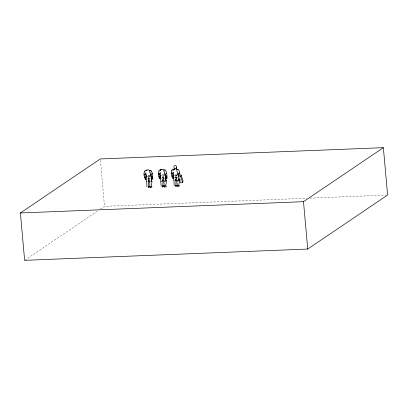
<?xml version="1.0" encoding="UTF-8"?>
<svg xmlns="http://www.w3.org/2000/svg" width="408" height="408" viewBox="0 0 408 408"><rect width="100%" height="100%" fill="white"/><g stroke="black" fill="none" stroke-linecap="round" stroke-linejoin="round"><path stroke-width="0.31" stroke-dasharray="2.04 1.53" d="M150.445 173.614L150.736 171.809M164.71 173.048L165.102 170.636M149.027 176.965L149.542 176.2M163.292 176.399L163.807 175.634L162.894 176.011L161.456 175.812M176.302 175.904L176.817 175.139L176.134 176.108M148.864 177.169L149.41 176.399M163.129 176.598L163.674 175.833M164.47 180.086L164.791 179.811M177.475 179.591L177.796 179.316M149.69 179.01L150.613 178.357M163.955 178.444L164.878 177.791M176.96 177.949L177.883 177.296M24.628 260.335L98.195 210.579M100.297 209.156L104.499 206.315L306.806 198.247M174.634 179.612L175.001 179.454M149.603 176.195L148.629 176.577L147.191 176.378M176.873 175.134L175.904 175.516L174.466 175.318M148.522 175.323L149.466 175.226L147.39 175.272M148.502 175.323L149.67 175.18M163.94 174.614L161.66 174.706M176.945 174.119L174.665 174.211M309.988 198.12L386.33 195.08M174.854 175.083L175.955 175.761M161.849 175.573L162.945 176.256M147.584 176.144L148.68 176.822M174.338 177.623L175.022 178.026M161.333 178.118L162.012 178.52M147.064 178.684L147.747 179.087M180.086 178.77L180.851 181.162M159.737 170.85L159.895 171.921M145.467 171.421L145.625 172.492M100.388 160.216L104.499 206.315"/><path stroke-width="0.61" d="M160.543 175.292L160.609 177.189M173.548 174.797L173.614 176.695M150.302 175.874L150.348 174.221M150.221 186.374L150.113 187.716L150.766 187.726M164.572 175.302L164.613 173.65M164.485 185.808L164.383 187.15L165.031 187.16M177.577 174.813L177.618 173.16M177.495 185.314L177.388 186.655L178.041 186.665M174.405 169.274L173.89 166.637L174.313 165.806L175.267 165.485L176.434 166.02L176.205 169.065M146.288 175.924L146.339 177.755M152.357 178.546L152.255 177.776L152.046 179.056L152.332 179.036C151.501 178.959 152.969 177.97 152.051 177.761L152.128 176.97L152.689 176.919L152.888 178.306L152.623 179.01L151.954 179.025M166.622 177.975L166.52 177.205L166.311 178.49L166.602 178.464C165.765 178.393 167.239 177.398 166.316 177.194L166.393 176.399L166.959 176.348L167.153 177.735L166.892 178.444L166.224 178.454M146.028 179.26L145.636 179.301L146.054 179.097L145.702 177.817L144.927 177.138M160.293 178.694L159.9 178.735L160.308 178.352L159.462 176.506L158.921 176.822L159.008 177.398L160.058 178.735L159.518 178.26M173.303 178.199L172.905 178.24L173.313 177.857L172.467 176.011M151.496 186.527L151.949 181.106M176.118 178.169L175.379 180.841M144.422 171.625L143.907 173.946L144.259 174.731M171.697 170.564L171.181 172.885L171.533 173.67M178.531 176.827L178.934 175.18L181.162 175.093L183.08 181.07L182.677 182.718L180.448 182.809L178.531 176.827L180.759 176.74L181.162 175.093M146.727 181.754L146.9 186.711M173.997 180.693L174.175 185.65M144.427 171.62L144.835 170.779L145.799 170.595M171.697 170.559L172.105 169.718L172.706 169.458L173.701 169.779M161.119 180.938L160.783 181.82L161.165 186.145M179.367 173.533L179.602 172.844L178.974 170.274L178.016 169.249L176.899 169.56M145.967 173.543L145.1 174.925L144.656 174.894M160.523 172.513L159.365 174.354L158.926 174.328M173.237 172.482L172.37 173.864L171.931 173.834M172.742 170.36L174.344 168.881L176.215 168.851L177.159 169.499M144.687 177.352L145.11 178.832L145.794 179.306L145.248 178.826M171.962 176.292L172.385 177.771L173.063 178.245L172.523 177.766M144.177 173.716L144.014 175.103L144.677 177.495L145.217 177.179L145.08 174.129M158.442 173.15L158.284 174.537L158.941 176.929L159.482 176.608L159.344 173.563M171.447 172.655L171.289 174.043L171.952 176.434L172.487 176.118L172.355 173.069M165.424 186.283L166.224 183.258L166.214 180.54L165.357 179.811M178.429 185.788L179.229 182.764L179.219 180.045M146.237 170.702L147.069 169.942L148.543 169.886L150.358 170.881M146.268 170.682L147.069 169.942L146.039 170.646M148.104 181.902L148.849 179.229L148.762 178.026M162.374 181.331L163.113 178.663L163.032 177.46M173.726 175.267L173.038 175.848L173.956 180.79M175.42 177.689L176.225 177.011L175.71 177.103L176.547 177.669M148.282 187.114L148.604 186.889L148.706 181.371L148.201 180.469M162.547 186.548L162.869 186.318L162.976 180.805L162.466 179.903M175.552 186.053L175.874 185.829L175.981 180.311L175.471 179.408M165.653 181.315L165.969 180.856M178.658 180.826L178.974 180.367M160.308 170.08L161.333 169.376L162.807 169.315L164.628 170.315M20.4 212.971L100.276 158.952L383.372 147.665L387.6 195.029L307.724 249.048L24.628 260.335L20.4 212.971L303.501 201.685L383.372 147.665M149.445 170.722L150.741 170.309L151.7 171.329M146.457 176.327L146.885 176.118M151.271 187.563L151.822 187.313M165.541 186.992L166.087 186.747M178.546 186.502L179.092 186.252M148.339 187.787L149.343 187.196L149.17 186.558L148.374 186.589M162.603 187.221L163.608 186.629L163.44 185.987L162.644 186.023M175.613 186.726L176.613 186.135L176.445 185.497L175.649 185.528M163.894 170.054L165.011 169.738L165.969 170.758L166.597 173.334M151.312 174.629L150.756 174.369L149.955 172.885L149.527 171.161M165.577 174.063L165.026 173.803L164.22 172.319L163.792 170.595M178.582 173.568L178.031 173.308L177.225 171.824L176.797 170.1M148.951 178.072L148.436 178.163L149.272 178.73M148.262 186.624L149.17 186.558L148.578 186.441M162.532 186.058L163.44 185.987L162.843 185.875M175.537 185.564L176.445 185.497L175.848 185.38M178.643 185.38L179.27 185.385L179.454 185.864M165.633 185.869L166.265 185.88L166.444 186.359M151.368 186.441L152 186.446M178.026 180.968L176.909 180.494L175.868 176.618M161.492 181.484L160.951 181.285L160.033 176.343M151.093 180.377L151.429 180.509M160.696 170.274L159.696 169.952L159.1 170.213L158.177 173.38L158.528 174.16M177.659 185.971L177.235 185.773L176.883 180.275M164.654 186.461L164.23 186.262L163.878 180.769M150.384 187.032L149.96 186.833L149.609 181.336M164.725 181.387L163.904 180.989L162.863 177.108M150.46 181.958L149.634 181.555L148.594 177.679M177.776 174.91L178.327 175.241M162.7 177.597L163.537 178.158M173.986 175.251L172.982 171.967M160.976 175.746L160.053 172.997M146.712 176.312L145.707 173.028M151.837 173.089L152.464 173.834C153.296 178.592 151.796 177.791 151.103 173.89M178.408 173.665L178.934 174.701M165.403 174.16C167.096 178.536 167.076 176.231 166.734 173.262M180.759 176.74L182.677 182.718M177.99 174.558L178.316 175.593M164.985 175.047L165.311 176.083M150.715 175.619L151.047 176.654M176.129 168.79L176.062 168.545L176.169 168.943M151.705 171.334L152.332 173.905M165.602 177.608L165.322 175.736L165.99 181.081L165.76 179.092M151.052 176.302L151.7 181.427M145.768 176.909L146.681 181.851M165.322 175.736L165.566 177.327M165.735 178.852L165.531 177.108L165.944 180.657M151.47 179.418L151.261 177.679L151.679 181.229M178.765 178.597L178.995 180.591L178.801 178.796M151.49 179.658L151.725 181.652M303.501 201.685L307.724 249.048M179.816 174.731L179.739 172.773M176.491 167.244L176.475 167.719L176.491 167.244M145.702 177.817L145.646 178.296L145.702 177.817M159.967 177.245L159.916 177.73L159.967 177.245M172.972 176.756L172.921 177.235L172.972 176.756M161.277 169.417L160.12 170.493L161.277 169.417M174.282 168.927L173.125 169.998L174.282 168.927"/></g></svg>
